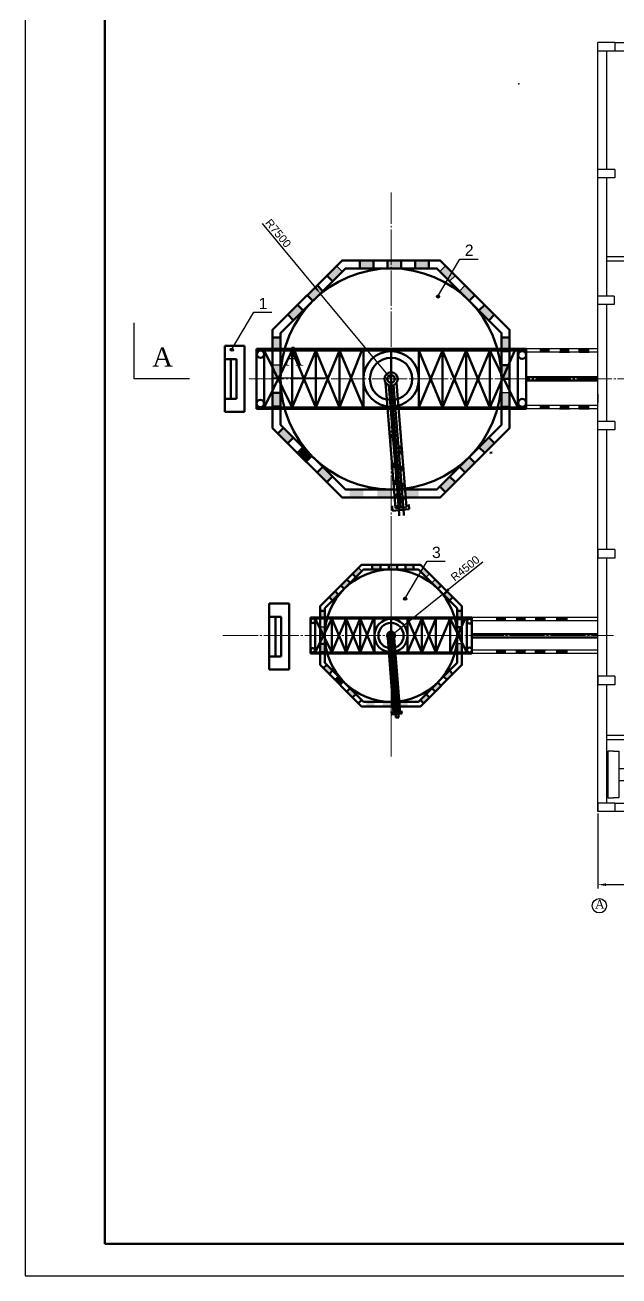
# Model space of a CAD drawing. Header units: millimetres. Extents: x 2316 to 2736, y 1512 to 2106.
# Drawn here: x 2315.5 to 2501.2, y 1512.1 to 1903 of the extents above; entities that cross this region are included whole.
import ezdxf

# ---------------------------------------------------------------- set-up
doc = ezdxf.new("R2010")
doc.units = ezdxf.units.MM
doc.linetypes.add('JIS_08_11', pattern=[12.8, 11, -0.6, 0.6, -0.6])
doc.layers.add('中心线', color=7, linetype='JIS_08_11', lineweight=9)
doc.layers.add('主要设备', color=7, linetype='Continuous', lineweight=50)
doc.layers.add('厂房', color=7, linetype='Continuous')
doc.layers.add('标注', color=7, linetype='Continuous')
doc.styles.get("Standard").update_dxf_attribs({"font": 'arial.ttf'})
doc.dimstyles.new('ISO-25', dxfattribs={"dimtxt": 2.5, "dimasz": 2.5, "dimexe": 1.25, "dimexo": 0.625, "dimtad": 1, "dimtxsty": 'Standard', "dimcen": 2.5, "dimadec": 0, "dimazin": 0, "dimtfac": 1, "dimtmove": 0, "dimatfit": 3, "dimfxl": 1, "dimarcsym": 0})

# ---------------------------------------------------------------- blocks, each defined once
blk = doc.blocks.new('*D14')
at = {"layer": 'Defpoints', "color": 0, "transparency": 16777216}
for p in [(2494.64, 1657.21), (2560.64, 1634.34), (2560.64, 1634.34)]:
    blk.add_point(p, dxfattribs=at)
at = {"layer": '标注', "color": 0, "lineweight": -2, "transparency": 16777216}
for p, q in [((2494.64, 1656.59), (2494.64, 1633.09)), ((2497.14, 1634.34), (2558.14, 1634.34)), ((2560.64, 1634.96), (2560.64, 1635.59))]:
    blk.add_line(p, q, dxfattribs=at)
at = {"layer": '标注', "color": 0, "transparency": 16777216}
for points in [[(2497.14, 1634.75), (2497.14, 1633.92), (2494.64, 1634.34)], [(2558.14, 1634.75), (2558.14, 1633.92), (2560.64, 1634.34)]]:
    blk.add_solid(points, dxfattribs=at)
at = {"layer": '标注', "color": 0, "transparency": 16777216, "insert": (2527.64, 1636.24), "char_height": 2.5, "attachment_point": 5}
blk.add_mtext('13200', dxfattribs=at)
blk = doc.blocks.new('*D18')
at = {"layer": 'Defpoints', "color": 0, "transparency": 16777216}
for p in [(2407.94, 1818.96), (2429.98, 1792.37)]:
    blk.add_point(p, dxfattribs=at)
at = {"layer": '标注', "color": 0, "lineweight": -2, "transparency": 16777216}
for p, q in [((2389.7, 1840.96), (2406.34, 1820.88)), ((2429.98, 1792.37), (2407.94, 1818.96))]:
    blk.add_line(p, q, dxfattribs=at)
at = {"layer": '标注', "color": 0, "transparency": 16777216}
blk.add_solid([(2406.66, 1821.15), (2406.02, 1820.61), (2407.94, 1818.96)], dxfattribs=at)
at = {"layer": '标注', "color": 0, "transparency": 16777216, "insert": (2394.7, 1837.9), "char_height": 2.5, "attachment_point": 5, "rotation": 309.6592}
blk.add_mtext('R7500', dxfattribs=at)
blk = doc.blocks.new('*D19')
at = {"layer": 'Defpoints', "color": 0, "transparency": 16777216}
for p in [(2446.07, 1725.09), (2429.95, 1712.17)]:
    blk.add_point(p, dxfattribs=at)
at = {"layer": '标注', "color": 0, "lineweight": -2, "transparency": 16777216}
for p, q in [((2458.64, 1735.15), (2448.02, 1726.65)), ((2429.95, 1712.17), (2446.07, 1725.09))]:
    blk.add_line(p, q, dxfattribs=at)
at = {"layer": '标注', "color": 0, "transparency": 16777216}
blk.add_solid([(2447.76, 1726.97), (2448.28, 1726.32), (2446.07, 1725.09)], dxfattribs=at)
at = {"layer": '标注', "color": 0, "transparency": 16777216, "insert": (2453.12, 1733.17), "char_height": 2.5, "attachment_point": 5, "rotation": 38.7072}
blk.add_mtext('R4500', dxfattribs=at)

msp = doc.modelspace()

# ---------------------------------------------------------------- hatches: boundary and pattern name
at = {"layer": '主要设备', "lineweight": 50, "true_color": 0x000000}
h = msp.add_hatch(color=18, dxfattribs=at)
h.paths.add_polyline_path([(2414.728, 1825.958), (2412.95, 1827.736), (2409.894, 1824.68), (2411.672, 1822.902)])
h.paths.add_polyline_path([(2408.616, 1819.846), (2406.837, 1821.624), (2403.781, 1818.568), (2405.56, 1816.79)])
h.paths.add_polyline_path([(2402.504, 1813.734), (2400.725, 1815.512), (2397.669, 1812.456), (2399.448, 1810.677)])
h.paths.add_polyline_path([(2395.446, 1805.339), (2392.931, 1805.339), (2392.931, 1801.758), (2395.446, 1801.758)])
h.paths.add_polyline_path([(2395.446, 1796.695), (2392.931, 1796.695), (2392.931, 1795.951), (2394.694, 1792.373), (2395.446, 1793.9)])
h.paths.add_polyline_path([(2392.931, 1795.951), (2392.931, 1792.373), (2394.694, 1792.373)])
h.paths.add_polyline_path([(2395.446, 1788.051), (2392.931, 1788.051), (2392.931, 1783.729), (2395.446, 1783.729)])
h.paths.add_polyline_path([(2396.391, 1777.125), (2394.613, 1775.346), (2397.669, 1772.29), (2399.448, 1774.069)])
h.paths.add_polyline_path([(2408.616, 1764.9), (2406.837, 1763.122), (2409.894, 1760.066), (2411.672, 1761.844)])
h.paths.add_polyline_path([(2450.059, 1760.066), (2448.281, 1761.844), (2445.225, 1758.788), (2447.003, 1757.01)])
h.paths.add_polyline_path([(2456.171, 1766.178), (2454.393, 1767.956), (2451.337, 1764.9), (2453.115, 1763.122)])
h.paths.add_polyline_path([(2462.283, 1772.29), (2460.505, 1774.069), (2457.449, 1771.012), (2459.227, 1769.234)])
h.paths.add_polyline_path([(2447.497, 1827.242), (2446.168, 1825.014), (2448.281, 1822.902), (2450.059, 1824.68)])
h.paths.add_polyline_path([(2447.497, 1827.242), (2447.003, 1827.736), (2445.225, 1825.958), (2446.168, 1825.014)])
h.paths.add_polyline_path([(2453.115, 1821.624), (2451.337, 1819.846), (2454.393, 1816.79), (2456.171, 1818.568)])
h.paths.add_polyline_path([(2459.227, 1815.512), (2457.449, 1813.734), (2460.505, 1810.677), (2462.283, 1812.456)])
h = msp.add_hatch(color=18, dxfattribs=at)
h.paths.add_polyline_path([(2441.791, 1829.418), (2437.469, 1829.418), (2437.469, 1826.903), (2441.791, 1826.903)])
h.paths.add_polyline_path([(2433.147, 1829.418), (2429.976, 1829.418), (2429.976, 1826.903), (2433.147, 1826.903)])
h.paths.add_polyline_path([(2429.976, 1829.418), (2428.825, 1829.418), (2428.825, 1826.903), (2429.976, 1826.903)])
h.paths.add_polyline_path([(2424.503, 1829.418), (2420.181, 1829.418), (2420.181, 1826.903), (2424.503, 1826.903)])
h = msp.add_hatch(color=18, dxfattribs=at)
h.paths.add_polyline_path([(2467.021, 1805.339), (2464.507, 1805.339), (2464.507, 1801.758), (2467.021, 1801.758)])
h.paths.add_polyline_path([(2467.021, 1801.758), (2464.507, 1801.758), (2464.507, 1801.264), (2467.021, 1801.264)])
h.paths.add_polyline_path([(2467.021, 1801.264), (2464.507, 1801.264), (2464.507, 1801.017), (2467.021, 1801.017)])
h.paths.add_polyline_path([(2466.638, 1796.695), (2464.507, 1796.695), (2464.507, 1793.9), (2464.991, 1792.917)])
h.paths.add_polyline_path([(2467.021, 1796.695), (2466.638, 1796.695), (2464.991, 1792.917), (2465.259, 1792.373), (2467.021, 1792.373)])
h.paths.add_polyline_path([(2467.021, 1788.051), (2464.507, 1788.051), (2464.507, 1783.729), (2467.021, 1783.729)])
for points in [[(2402.504, 1771.012), (2400.725, 1769.234), (2403.647, 1766.312), (2405.422, 1768.094)], [(2413.511, 1699.384), (2412.447, 1698.32), (2414.196, 1696.572), (2415.257, 1697.638)]]:
    msp.add_hatch(color=18, dxfattribs=at).paths.add_polyline_path(points)
h = msp.add_hatch(color=18, dxfattribs=at)
h.paths.add_polyline_path([(2438.626, 1757.842), (2434.305, 1757.842), (2434.305, 1755.327), (2438.626, 1755.327)])
h.paths.add_polyline_path([(2429.983, 1757.842), (2426.812, 1757.842), (2426.812, 1755.327), (2429.983, 1755.327)])
h.paths.add_polyline_path([(2426.812, 1757.842), (2425.661, 1757.842), (2425.661, 1755.327), (2426.812, 1755.327)])
h.paths.add_polyline_path([(2421.339, 1757.842), (2417.017, 1757.842), (2417.017, 1755.327), (2421.339, 1755.327)])
h = msp.add_hatch(color=18, dxfattribs=at)
h.paths.add_polyline_path([(2420.826, 1732.261), (2419.762, 1733.325), (2417.933, 1731.496), (2418.997, 1730.432)])
h.paths.add_polyline_path([(2417.169, 1728.604), (2416.104, 1729.668), (2414.276, 1727.839), (2415.34, 1726.775)])
h.paths.add_polyline_path([(2413.511, 1724.946), (2412.447, 1726.01), (2410.619, 1724.182), (2411.683, 1723.118)])
h.paths.add_polyline_path([(2409.288, 1719.923), (2407.784, 1719.923), (2407.784, 1717.781), (2409.288, 1717.781)])
h.paths.add_polyline_path([(2409.288, 1714.751), (2407.784, 1714.751), (2407.784, 1714.306), (2408.838, 1712.165), (2409.288, 1713.079)])
h.paths.add_polyline_path([(2407.784, 1714.306), (2407.784, 1712.165), (2408.838, 1712.165)])
h.paths.add_polyline_path([(2409.288, 1709.579), (2407.784, 1709.579), (2407.784, 1706.993), (2409.288, 1706.993)])
h.paths.add_polyline_path([(2409.854, 1703.042), (2408.79, 1701.977), (2410.619, 1700.149), (2411.683, 1701.213)])
h.paths.add_polyline_path([(2417.169, 1695.727), (2416.104, 1694.663), (2417.933, 1692.834), (2418.997, 1693.899)])
h.paths.add_polyline_path([(2441.966, 1692.834), (2440.902, 1693.899), (2439.073, 1692.07), (2440.137, 1691.006)])
h.paths.add_polyline_path([(2445.623, 1696.492), (2444.559, 1697.556), (2442.731, 1695.727), (2443.795, 1694.663)])
h.paths.add_polyline_path([(2449.28, 1700.149), (2448.216, 1701.213), (2446.388, 1699.384), (2447.452, 1698.32)])
h.paths.add_polyline_path([(2440.433, 1733.029), (2439.638, 1731.696), (2440.902, 1730.432), (2441.966, 1731.496)])
h.paths.add_polyline_path([(2440.433, 1733.029), (2440.137, 1733.325), (2439.073, 1732.261), (2439.638, 1731.696)])
h.paths.add_polyline_path([(2443.795, 1729.668), (2442.731, 1728.604), (2444.559, 1726.775), (2445.623, 1727.839)])
h.paths.add_polyline_path([(2447.452, 1726.01), (2446.388, 1724.946), (2448.216, 1723.118), (2449.28, 1724.182)])
h = msp.add_hatch(color=18, dxfattribs=at)
h.paths.add_polyline_path([(2437.019, 1734.331), (2434.433, 1734.331), (2434.433, 1732.826), (2437.019, 1732.826)])
h.paths.add_polyline_path([(2431.847, 1734.331), (2429.95, 1734.331), (2429.95, 1732.826), (2431.847, 1732.826)])
h.paths.add_polyline_path([(2429.95, 1734.331), (2429.261, 1734.331), (2429.261, 1732.826), (2429.95, 1732.826)])
h.paths.add_polyline_path([(2426.675, 1734.331), (2424.089, 1734.331), (2424.089, 1732.826), (2426.675, 1732.826)])
h = msp.add_hatch(color=18, dxfattribs=at)
h.paths.add_polyline_path([(2452.116, 1719.923), (2450.611, 1719.923), (2450.611, 1717.781), (2452.116, 1717.781)])
h.paths.add_polyline_path([(2452.116, 1717.781), (2450.611, 1717.781), (2450.611, 1717.485), (2452.116, 1717.485)])
h.paths.add_polyline_path([(2452.116, 1717.485), (2450.611, 1717.485), (2450.611, 1717.337), (2452.116, 1717.337)])
h.paths.add_polyline_path([(2451.886, 1714.751), (2450.611, 1714.751), (2450.611, 1713.079), (2450.901, 1712.491)])
h.paths.add_polyline_path([(2452.116, 1714.751), (2451.886, 1714.751), (2450.901, 1712.491), (2451.061, 1712.165), (2452.116, 1712.165)])
h.paths.add_polyline_path([(2452.116, 1709.579), (2450.611, 1709.579), (2450.611, 1706.993), (2452.116, 1706.993)])
h = msp.add_hatch(color=18, dxfattribs=at)
h.paths.add_polyline_path([(2435.125, 1691.504), (2432.539, 1691.504), (2432.539, 1689.999), (2435.125, 1689.999)])
h.paths.add_polyline_path([(2429.953, 1691.504), (2428.056, 1691.504), (2428.056, 1689.999), (2429.953, 1689.999)])
h.paths.add_polyline_path([(2428.056, 1691.504), (2427.367, 1691.504), (2427.367, 1689.999), (2428.056, 1689.999)])
h.paths.add_polyline_path([(2424.781, 1691.504), (2422.195, 1691.504), (2422.195, 1689.999), (2424.781, 1689.999)])
at = {"layer": '厂房', "lineweight": -3, "true_color": 0x000000}
for points in [[(2479.528, 1801.758), (2476.438, 1801.758), (2476.438, 1800.728), (2479.528, 1800.728)], [(2485.71, 1801.758), (2482.619, 1801.758), (2482.619, 1800.728), (2485.71, 1800.728)], [(2491.892, 1801.758), (2488.801, 1801.758), (2488.801, 1800.728), (2491.892, 1800.728)], [(2479.528, 1784.019), (2476.438, 1784.019), (2476.438, 1782.988), (2479.528, 1782.988)], [(2485.71, 1784.019), (2482.619, 1784.019), (2482.619, 1782.988), (2485.71, 1782.988)], [(2491.892, 1784.019), (2488.801, 1784.019), (2488.801, 1782.988), (2491.892, 1782.988)], [(2465.869, 1717.781), (2462.778, 1717.781), (2462.778, 1716.75), (2465.869, 1716.75)], [(2472.077, 1716.75), (2468.986, 1716.75), (2468.986, 1717.781), (2472.077, 1717.781)], [(2478.259, 1716.75), (2475.168, 1716.75), (2475.168, 1717.781), (2478.259, 1717.781)], [(2485.21, 1716.746), (2481.574, 1716.746), (2481.574, 1717.744), (2485.21, 1717.744)], [(2465.869, 1707.592), (2462.778, 1707.592), (2462.778, 1706.562), (2465.869, 1706.562)], [(2472.05, 1706.562), (2468.96, 1706.562), (2468.96, 1707.592), (2472.05, 1707.592)], [(2478.232, 1706.562), (2475.141, 1706.562), (2475.141, 1707.592), (2478.232, 1707.592)], [(2485.184, 1706.557), (2481.547, 1706.557), (2481.547, 1707.556), (2485.184, 1707.556)]]:
    msp.add_hatch(color=18, dxfattribs=at).paths.add_polyline_path(points)
at = {"layer": '标注', "lineweight": -3, "true_color": 0x000000}
for points in [[(2445.104, 1818.129, 1), (2444.122, 1818.129, 1)], [(2380.664, 1801.495, 1), (2379.681, 1801.495, 1)], [(2434.856, 1723.707, 1), (2433.874, 1723.707, 1)]]:
    msp.add_hatch(color=18, dxfattribs=at).paths.add_polyline_path(points)

# ---------------------------------------------------------------- linework, layer by layer
for p, q in [((2315.542, 2106.058), (2315.542, 1512.058)), ((2315.542, 1512.058), (2735.542, 1512.058))]:
    msp.add_line(p, q)
at = {"lineweight": 50}
for p, q in [((2340.542, 2096.058), (2340.542, 1522.058)), ((2340.542, 1522.058), (2725.542, 1522.058))]:
    msp.add_line(p, q, dxfattribs=at)
at = {"layer": '中心线'}
for p, q in [((2429.976, 1674.439), (2429.976, 1850.671)), ((2385.595, 1792.373), (2508.332, 1792.373)), ((2429.95, 1678.335), (2429.95, 1740.713)), ((2377.375, 1712.165), (2499.488, 1712.165))]:
    msp.add_line(p, q, dxfattribs=at)
at = {"layer": '主要设备', "color": 18, "lineweight": 50, "true_color": 0x000000}
for p, q in [((2377.966, 1802.676), (2382.087, 1802.676)), ((2377.966, 1792.373), (2377.966, 1802.676)), ((2382.087, 1802.676), (2384.148, 1802.676)), ((2384.148, 1802.676), (2384.148, 1782.07)), ((2377.966, 1798.555), (2381.64, 1798.555)), ((2379.923, 1798.555), (2379.923, 1786.191)), ((2381.64, 1798.555), (2381.64, 1786.191)), ((2429.976, 1801.758), (2387.901, 1801.758)), ((2387.901, 1801.758), (2429.976, 1801.758)), ((2387.901, 1801.758), (2387.901, 1782.988)), ((2387.901, 1801.264), (2472.257, 1801.264)), ((2390.314, 1801.264), (2390.314, 1783.482)), ((2399.074, 1783.482), (2390.314, 1801.264)), ((2390.314, 1801.264), (2390.314, 1783.482)), ((2390.314, 1783.482), (2399.074, 1801.264)), ((2406.483, 1801.264), (2399.074, 1801.264)), ((2399.074, 1801.264), (2399.074, 1783.482)), ((2406.483, 1801.264), (2399.074, 1801.264)), ((2399.074, 1801.264), (2406.483, 1783.482)), ((2406.483, 1801.264), (2399.074, 1783.482)), ((2413.892, 1801.264), (2406.483, 1801.264)), ((2406.483, 1801.264), (2406.483, 1783.482)), ((2406.483, 1783.482), (2413.892, 1801.264)), ((2413.892, 1783.482), (2406.483, 1801.264)), ((2406.483, 1783.482), (2406.483, 1801.264)), ((2416.362, 1801.264), (2413.892, 1801.264)), ((2413.892, 1801.264), (2413.892, 1783.482)), ((2420.807, 1801.264), (2413.892, 1783.482)), ((2413.892, 1783.482), (2413.892, 1801.264)), ((2413.892, 1801.264), (2421.301, 1783.482)), ((2413.892, 1801.264), (2413.892, 1783.482)), ((2420.807, 1801.264), (2416.362, 1801.264)), ((2421.301, 1801.264), (2420.807, 1801.264)), ((2421.301, 1801.264), (2421.301, 1783.482)), ((2429.976, 1792.373), (2429.976, 1801.758)), ((2429.976, 1801.758), (2429.976, 1792.373)), ((2429.976, 1782.988), (2429.976, 1801.758)), ((2429.976, 1801.758), (2472.241, 1801.758)), ((2438.651, 1801.264), (2438.651, 1783.482)), ((2438.651, 1801.264), (2446.06, 1801.264)), ((2438.651, 1801.264), (2446.06, 1783.482)), ((2438.651, 1783.482), (2446.06, 1801.264)), ((2446.06, 1801.264), (2446.06, 1783.482)), ((2446.06, 1801.264), (2453.469, 1783.482)), ((2453.469, 1801.264), (2446.06, 1783.482)), ((2453.469, 1783.482), (2453.469, 1801.264)), ((2453.469, 1801.264), (2460.878, 1801.264)), ((2453.469, 1783.482), (2453.469, 1801.264)), ((2460.878, 1783.482), (2453.469, 1801.264)), ((2453.469, 1801.264), (2460.878, 1801.264)), ((2460.878, 1801.264), (2453.469, 1783.482)), ((2460.878, 1801.264), (2460.878, 1783.482)), ((2469.639, 1783.482), (2460.878, 1801.264)), ((2460.878, 1801.264), (2468.629, 1801.264)), ((2468.629, 1801.264), (2460.878, 1783.482)), ((2472.241, 1801.264), (2468.629, 1801.264)), ((2469.639, 1792.373), (2469.639, 1801.264)), ((2469.639, 1801.264), (2469.639, 1783.482)), ((2469.639, 1801.264), (2472.241, 1801.264)), ((2472.241, 1801.758), (2472.241, 1782.988)), ((2377.966, 1782.07), (2377.966, 1792.373)), ((2428.234, 1791.248), (2431.328, 1751.986)), ((2429.29, 1790.416), (2432.46, 1750.194)), ((2429.976, 1792.373), (2429.976, 1782.988)), ((2430.773, 1790.458), (2433.946, 1750.194)), ((2431.704, 1791.225), (2434.775, 1752.257)), ((2494.608, 1792.901), (2472.241, 1792.901)), ((2494.608, 1791.871), (2472.241, 1791.871)), ((2430.042, 1790.3), (2433.051, 1752.121)), ((2381.64, 1786.191), (2377.966, 1786.191)), ((2472.241, 1783.482), (2387.901, 1783.482)), ((2387.901, 1782.988), (2471.023, 1782.988)), ((2429.976, 1782.988), (2388.07, 1782.988)), ((2421.301, 1783.482), (2406.483, 1783.482)), ((2472.241, 1782.988), (2429.976, 1782.988)), ((2446.06, 1783.482), (2438.651, 1783.482)), ((2446.06, 1783.482), (2453.469, 1783.482)), ((2446.06, 1783.482), (2460.878, 1783.482)), ((2453.469, 1783.482), (2465.939, 1783.482)), ((2465.939, 1783.482), (2469.639, 1783.482)), ((2384.148, 1782.07), (2377.966, 1782.07)), ((2429.484, 1775.375), (2433.362, 1770.184)), ((2433.362, 1770.184), (2430.319, 1764.786)), ((2460.795, 1769.301), (2461.599, 1769.367)), ((2430.319, 1764.786), (2433.772, 1764.981)), ((2433.772, 1764.981), (2430.734, 1759.517)), ((2430.734, 1759.517), (2434.185, 1759.742)), ((2434.185, 1759.742), (2431.063, 1755.344)), ((2434.511, 1755.606), (2431.328, 1751.986)), ((2430.291, 1752.712), (2430.443, 1751.191)), ((2430.442, 1751.2), (2435.668, 1751.701)), ((2435.667, 1751.71), (2430.443, 1751.191)), ((2431.328, 1751.986), (2434.775, 1752.257)), ((2435.533, 1753.102), (2435.668, 1751.701)), ((2432.46, 1750.194), (2432.51, 1749.559)), ((2433.946, 1750.194), (2433.987, 1749.68)), ((2391.895, 1715.976), (2391.895, 1722.158)), ((2391.895, 1722.158), (2396.017, 1722.158)), ((2396.017, 1722.158), (2398.077, 1722.158)), ((2398.077, 1722.158), (2398.077, 1701.552)), ((2391.895, 1711.855), (2391.895, 1718.037)), ((2391.895, 1718.037), (2395.57, 1718.037)), ((2393.852, 1718.037), (2393.852, 1705.673)), ((2395.57, 1718.037), (2395.57, 1705.673)), ((2429.95, 1717.781), (2404.774, 1717.781)), ((2404.774, 1717.781), (2429.95, 1717.781)), ((2404.774, 1717.781), (2404.774, 1706.55)), ((2404.774, 1717.485), (2455.248, 1717.485)), ((2406.218, 1717.485), (2406.218, 1706.846)), ((2411.459, 1706.846), (2406.218, 1717.485)), ((2406.218, 1717.485), (2406.218, 1706.846)), ((2406.218, 1706.846), (2411.459, 1717.485)), ((2415.892, 1717.485), (2411.459, 1717.485)), ((2411.459, 1717.485), (2411.459, 1706.846)), ((2415.892, 1717.485), (2411.459, 1717.485)), ((2411.459, 1717.485), (2415.892, 1706.846)), ((2415.892, 1717.485), (2411.459, 1706.846)), ((2420.326, 1717.485), (2415.892, 1717.485)), ((2415.892, 1717.485), (2415.892, 1706.846)), ((2415.892, 1706.846), (2420.326, 1717.485)), ((2420.326, 1706.846), (2415.892, 1717.485)), ((2415.892, 1706.846), (2415.892, 1717.485)), ((2421.803, 1717.485), (2420.326, 1717.485)), ((2420.326, 1717.485), (2420.326, 1706.846)), ((2424.463, 1717.485), (2420.326, 1706.846)), ((2420.326, 1706.846), (2420.326, 1717.485)), ((2420.326, 1717.485), (2424.759, 1706.846)), ((2420.326, 1717.485), (2420.326, 1706.846)), ((2424.463, 1717.485), (2421.803, 1717.485)), ((2424.759, 1717.485), (2424.463, 1717.485)), ((2424.759, 1717.485), (2424.759, 1706.846)), ((2429.95, 1712.165), (2429.95, 1717.781)), ((2429.95, 1717.781), (2429.95, 1712.165)), ((2429.95, 1706.55), (2429.95, 1717.781)), ((2429.95, 1717.781), (2455.239, 1717.781)), ((2435.14, 1717.485), (2435.14, 1706.846)), ((2435.14, 1717.485), (2439.574, 1717.485)), ((2435.14, 1717.485), (2439.574, 1706.846)), ((2435.14, 1706.846), (2439.574, 1717.485)), ((2439.574, 1717.485), (2439.574, 1706.846)), ((2439.574, 1717.485), (2444.007, 1706.846)), ((2444.007, 1717.485), (2439.574, 1706.846)), ((2444.007, 1706.846), (2444.007, 1717.485)), ((2444.007, 1717.485), (2448.44, 1717.485)), ((2444.007, 1706.846), (2444.007, 1717.485)), ((2444.007, 1717.485), (2448.44, 1717.485)), ((2448.44, 1717.485), (2444.007, 1706.846)), ((2448.44, 1717.485), (2448.44, 1706.846)), ((2453.682, 1706.846), (2448.44, 1717.485)), ((2448.44, 1717.485), (2453.078, 1717.485)), ((2453.078, 1717.485), (2448.44, 1706.846)), ((2455.239, 1717.485), (2453.078, 1717.485)), ((2453.682, 1712.165), (2453.682, 1717.485)), ((2453.682, 1717.485), (2453.682, 1706.846)), ((2453.682, 1717.485), (2455.239, 1717.485)), ((2455.239, 1717.781), (2455.239, 1706.55)), ((2391.895, 1712.473), (2391.895, 1715.976)), ((2391.895, 1711.855), (2391.895, 1712.473)), ((2391.895, 1701.552), (2391.895, 1711.855)), ((2428.907, 1711.492), (2430.758, 1688)), ((2429.539, 1710.994), (2431.436, 1686.928)), ((2429.95, 1712.165), (2429.95, 1706.55)), ((2429.989, 1710.925), (2431.789, 1688.081)), ((2430.426, 1711.02), (2432.325, 1686.928)), ((2430.983, 1711.478), (2432.821, 1688.162)), ((2395.57, 1705.673), (2391.895, 1705.673)), ((2455.239, 1706.846), (2404.774, 1706.846)), ((2404.774, 1706.55), (2454.51, 1706.55)), ((2429.95, 1706.55), (2404.875, 1706.55)), ((2424.759, 1706.846), (2415.892, 1706.846)), ((2455.239, 1706.55), (2429.95, 1706.55)), ((2439.574, 1706.846), (2435.14, 1706.846)), ((2439.574, 1706.846), (2444.007, 1706.846)), ((2439.574, 1706.846), (2448.44, 1706.846)), ((2444.007, 1706.846), (2451.468, 1706.846)), ((2451.468, 1706.846), (2453.682, 1706.846)), ((2398.077, 1701.552), (2391.895, 1701.552)), ((2429.655, 1701.995), (2431.975, 1698.889)), ((2431.975, 1698.889), (2430.155, 1695.659)), ((2430.155, 1695.659), (2432.221, 1695.775)), ((2432.221, 1695.775), (2430.403, 1692.506)), ((2430.403, 1692.506), (2432.468, 1692.641)), ((2432.468, 1692.641), (2430.6, 1690.009)), ((2432.663, 1690.166), (2430.758, 1688)), ((2430.138, 1688.434), (2430.229, 1687.524)), ((2430.228, 1687.529), (2433.355, 1687.829)), ((2433.354, 1687.835), (2430.229, 1687.524)), ((2430.758, 1688), (2432.821, 1688.162)), ((2431.436, 1686.928), (2431.466, 1686.548)), ((2431.466, 1686.548), (2432.349, 1686.62)), ((2432.325, 1686.928), (2432.349, 1686.62)), ((2433.275, 1688.667), (2433.355, 1687.829))]:
    msp.add_line(p, q, dxfattribs=at)
for points in [[(2392.931, 1777.028), (2414.632, 1755.328), (2445.321, 1755.328), (2467.021, 1777.028), (2467.021, 1807.718), (2445.321, 1829.418), (2414.632, 1829.418), (2392.931, 1807.718)], [(2395.446, 1778.07), (2415.673, 1757.843), (2444.279, 1757.843), (2464.507, 1778.07), (2464.507, 1806.676), (2444.279, 1826.903), (2415.673, 1826.903), (2395.446, 1806.676)], [(2407.784, 1702.984), (2420.768, 1689.999), (2439.131, 1689.999), (2452.116, 1702.984), (2452.116, 1721.347), (2439.131, 1734.331), (2420.768, 1734.331), (2407.784, 1721.347)], [(2409.288, 1703.607), (2421.391, 1691.504), (2438.508, 1691.504), (2450.611, 1703.607), (2450.611, 1720.723), (2438.508, 1732.826), (2421.391, 1732.826), (2409.288, 1720.723)]]:
    msp.add_lwpolyline(points, close=True, dxfattribs=at)
at = {"layer": '主要设备', "color": 18, "lineweight": -3, "true_color": 0x000000}
for points in [[(2414.728, 1825.958), (2412.95, 1827.736)], [(2445.225, 1825.958), (2447.003, 1827.736)], [(2448.281, 1822.902), (2450.059, 1824.68)], [(2451.337, 1819.846), (2453.115, 1821.624)], [(2395.446, 1801.017), (2392.931, 1801.017)], [(2395.446, 1796.695), (2392.931, 1796.695)], [(2395.446, 1792.373), (2392.931, 1792.373)], [(2467.021, 1792.373), (2464.507, 1792.373)], [(2467.021, 1792.373), (2464.507, 1792.373)], [(2467.022, 1788.051), (2464.507, 1788.051)], [(2467.022, 1783.729), (2464.507, 1783.729)], [(2420.826, 1732.261), (2419.762, 1733.325)], [(2439.073, 1732.261), (2440.137, 1733.325)], [(2440.902, 1730.432), (2441.966, 1731.496)], [(2442.731, 1728.604), (2443.795, 1729.668)], [(2409.288, 1717.337), (2407.784, 1717.337)], [(2409.288, 1714.751), (2407.784, 1714.751)], [(2409.288, 1712.165), (2407.784, 1712.165)], [(2452.116, 1712.165), (2450.611, 1712.165)], [(2452.116, 1712.165), (2450.611, 1712.165)], [(2452.116, 1709.579), (2450.611, 1709.579)], [(2452.116, 1706.993), (2450.611, 1706.993)]]:
    msp.add_lwpolyline(points, dxfattribs=at)
at = {"layer": '主要设备', "color": 18, "lineweight": 50, "true_color": 0x000000}
for points in [[(2420.181, 1829.418), (2420.181, 1826.903)], [(2424.503, 1829.418), (2424.503, 1826.903)], [(2428.825, 1829.418), (2428.825, 1826.903)], [(2433.147, 1829.418), (2433.147, 1826.903)], [(2437.469, 1829.418), (2437.469, 1826.903)], [(2441.791, 1829.418), (2441.791, 1826.903)], [(2408.616, 1819.846), (2406.837, 1821.624)], [(2411.672, 1822.902), (2409.894, 1824.68)], [(2405.56, 1816.79), (2403.781, 1818.568)], [(2405.56, 1816.79), (2403.781, 1818.568)], [(2454.393, 1816.79), (2456.171, 1818.568)], [(2402.504, 1813.734), (2400.725, 1815.512)], [(2457.449, 1813.734), (2459.227, 1815.512)], [(2399.448, 1810.677), (2397.669, 1812.456)], [(2460.505, 1810.677), (2462.283, 1812.456)], [(2395.446, 1805.339), (2392.931, 1805.339)], [(2467.021, 1805.339), (2464.506, 1805.339)], [(2467.021, 1801.017), (2464.506, 1801.017)], [(2467.021, 1796.695), (2464.507, 1796.695)], [(2467.021, 1796.695), (2464.507, 1796.695)], [(2467.021, 1796.695), (2464.507, 1796.695)], [(2467.021, 1796.695), (2464.507, 1796.695)], [(2467.021, 1796.695), (2464.507, 1796.695)], [(2467.021, 1792.373), (2464.507, 1792.373)], [(2395.446, 1788.051), (2392.931, 1788.051)], [(2395.446, 1783.729), (2392.931, 1783.729)], [(2396.391, 1777.125), (2394.613, 1775.346)], [(2399.448, 1774.069), (2397.669, 1772.29)], [(2402.504, 1771.012), (2400.725, 1769.234)], [(2457.449, 1771.012), (2459.227, 1769.234)], [(2460.505, 1774.069), (2462.283, 1772.29)], [(2454.393, 1767.956), (2456.171, 1766.178)], [(2408.616, 1764.9), (2406.837, 1763.122)], [(2451.337, 1764.9), (2453.115, 1763.122)], [(2411.672, 1761.844), (2409.894, 1760.066)], [(2448.281, 1761.844), (2450.059, 1760.066)], [(2445.225, 1758.788), (2447.003, 1757.01)], [(2424.089, 1734.331), (2424.089, 1732.826)], [(2426.675, 1734.331), (2426.675, 1732.826)], [(2429.261, 1734.331), (2429.261, 1732.826)], [(2431.847, 1734.331), (2431.847, 1732.826)], [(2434.433, 1734.331), (2434.433, 1732.826)], [(2437.019, 1734.331), (2437.019, 1732.826)], [(2415.34, 1726.775), (2414.276, 1727.839)], [(2415.34, 1726.775), (2414.276, 1727.839)], [(2417.169, 1728.604), (2416.104, 1729.668)], [(2418.997, 1730.432), (2417.933, 1731.496)], [(2444.559, 1726.775), (2445.623, 1727.839)], [(2411.683, 1723.118), (2410.619, 1724.182)], [(2413.511, 1724.946), (2412.447, 1726.01)], [(2446.388, 1724.946), (2447.452, 1726.01)], [(2448.216, 1723.118), (2449.28, 1724.182)], [(2409.288, 1719.923), (2407.784, 1719.923)], [(2452.116, 1719.923), (2450.611, 1719.923)], [(2452.116, 1717.337), (2450.611, 1717.337)], [(2452.116, 1714.751), (2450.611, 1714.751)], [(2452.116, 1714.751), (2450.611, 1714.751)], [(2452.116, 1714.751), (2450.611, 1714.751)], [(2452.116, 1714.751), (2450.611, 1714.751)], [(2452.116, 1714.751), (2450.611, 1714.751)], [(2409.288, 1709.579), (2407.784, 1709.579)], [(2452.116, 1712.165), (2450.611, 1712.165)], [(2409.288, 1706.993), (2407.784, 1706.993)], [(2409.854, 1703.042), (2408.79, 1701.977)], [(2411.683, 1701.213), (2410.619, 1700.149)], [(2448.216, 1701.213), (2449.28, 1700.149)], [(2413.511, 1699.384), (2412.447, 1698.32)], [(2444.559, 1697.556), (2445.623, 1696.492)], [(2446.388, 1699.384), (2447.452, 1698.32)], [(2417.169, 1695.727), (2416.104, 1694.663)], [(2418.997, 1693.899), (2417.933, 1692.834)], [(2440.902, 1693.899), (2441.966, 1692.834)], [(2442.731, 1695.727), (2443.795, 1694.663)], [(2420.826, 1692.07), (2419.762, 1691.006)], [(2439.073, 1692.07), (2440.137, 1691.006)]]:
    msp.add_lwpolyline(points, dxfattribs=at)
for centre, radius in [((2429.976, 1792.373), 34.53), ((2389.176, 1800.088), 1.143), ((2429.976, 1792.373), 8.675), ((2429.976, 1792.373), 6.603), ((2470.945, 1799.845), 1.231), ((2429.976, 1792.373), 2.074), ((2429.976, 1792.373), 1.18), ((2389.098, 1784.7), 1.149), ((2470.98, 1784.861), 1.244), ((2429.95, 1712.165), 20.661), ((2405.537, 1716.782), 0.684), ((2429.95, 1712.165), 5.191), ((2429.95, 1712.165), 3.951), ((2454.463, 1716.636), 0.736), ((2429.95, 1712.165), 1.241), ((2429.95, 1712.165), 0.706), ((2405.49, 1707.574), 0.688), ((2454.484, 1707.671), 0.744)]:
    msp.add_circle(centre, radius, dxfattribs=at)
at = {"layer": '主要设备'}
msp.add_circle((2429.95, 1712.165), 20.661, dxfattribs=at)
at = {"layer": '主要设备', "color": 18, "lineweight": 25, "true_color": 0x000000}
for p in [(2469.86, 1884.584), (2469.86, 1884.584), (2388.457, 1800.614), (2388.457, 1800.614), (2388.457, 1800.614), (2388.457, 1800.614)]:
    msp.add_point(p, dxfattribs=at)
at = {"layer": '主要设备', "color": 18, "lineweight": -3, "true_color": 0x000000}
msp.add_point((2469.86, 1884.584), dxfattribs=at)
msp.add_point((2469.86, 1884.584), dxfattribs=at)
at = {"layer": '厂房', "color": 18, "lineweight": -3, "true_color": 0x000000}
for p, q in [((2499.919, 1897.453), (2494.639, 1897.453)), ((2494.639, 1657.213), (2494.639, 1897.453)), ((2499.919, 1897.453), (2622.679, 1897.453)), ((2499.919, 1897.453), (2499.919, 1894.813)), ((2499.919, 1894.813), (2494.639, 1894.813)), ((2497.279, 1894.813), (2497.279, 1857.853)), ((2537.495, 1894.813), (2499.919, 1894.813)), ((2499.919, 1857.853), (2494.639, 1857.853)), ((2499.919, 1857.853), (2499.919, 1855.213)), ((2499.919, 1855.213), (2494.639, 1855.213)), ((2497.279, 1855.213), (2497.279, 1818.253)), ((2497.279, 1830.619), (2511.561, 1830.619)), ((2497.264, 1829.299), (2511.561, 1829.299)), ((2499.677, 1818.253), (2494.627, 1818.253)), ((2499.677, 1818.253), (2499.677, 1815.613)), ((2499.677, 1815.613), (2494.642, 1815.613)), ((2497.279, 1815.613), (2497.279, 1779.102)), ((2494.666, 1801.758), (2472.241, 1801.758)), ((2494.666, 1800.728), (2472.241, 1800.728)), ((2482.619, 1800.728), (2485.71, 1800.728)), ((2488.801, 1800.728), (2488.801, 1801.758)), ((2488.801, 1801.758), (2488.801, 1800.728)), ((2488.801, 1800.728), (2491.892, 1800.728)), ((2494.639, 1787.645), (2494.639, 1785.005)), ((2494.666, 1784.019), (2472.241, 1784.019)), ((2494.666, 1782.988), (2472.241, 1782.988)), ((2482.619, 1782.988), (2485.71, 1782.988)), ((2488.801, 1782.988), (2488.801, 1784.019)), ((2488.801, 1784.019), (2488.801, 1782.988)), ((2488.801, 1782.988), (2491.892, 1782.988)), ((2499.896, 1779.102), (2494.608, 1779.102)), ((2499.896, 1779.102), (2499.885, 1776.47)), ((2499.885, 1776.47), (2494.605, 1776.47)), ((2497.279, 1776.47), (2497.279, 1739.053)), ((2494.639, 1739.053), (2494.639, 1740.373)), ((2499.919, 1739.053), (2494.639, 1739.053)), ((2494.639, 1739.053), (2494.639, 1736.413)), ((2499.919, 1736.413), (2494.639, 1736.413)), ((2497.279, 1736.413), (2497.279, 1699.453)), ((2499.919, 1739.053), (2499.919, 1736.413)), ((2494.639, 1717.781), (2455.239, 1717.781)), ((2494.639, 1716.75), (2455.239, 1716.75)), ((2468.986, 1717.781), (2472.077, 1717.781)), ((2475.168, 1717.781), (2475.168, 1716.75)), ((2475.168, 1717.781), (2478.259, 1717.781)), ((2475.168, 1716.75), (2475.168, 1717.781)), ((2494.639, 1707.592), (2455.239, 1707.592)), ((2494.639, 1706.562), (2455.239, 1706.562)), ((2468.96, 1707.592), (2472.05, 1707.592)), ((2475.141, 1707.592), (2475.141, 1706.562)), ((2475.141, 1707.592), (2478.232, 1707.592)), ((2475.141, 1706.562), (2475.141, 1707.592)), ((2499.919, 1699.453), (2494.639, 1699.453)), ((2494.639, 1699.453), (2494.639, 1696.813)), ((2499.919, 1696.813), (2494.639, 1696.813)), ((2497.279, 1696.813), (2497.279, 1659.853)), ((2499.919, 1699.453), (2499.919, 1696.813)), ((2529.05, 1680.906), (2497.279, 1680.906)), ((2501.239, 1680.906), (2497.279, 1680.906)), ((2533.01, 1679.586), (2497.279, 1679.586)), ((2499.919, 1659.853), (2494.639, 1659.853)), ((2494.639, 1659.853), (2494.639, 1657.213)), ((2499.919, 1659.853), (2499.919, 1657.213)), ((2499.919, 1659.853), (2514.197, 1659.853)), ((2622.679, 1657.213), (2494.639, 1657.213))]:
    msp.add_line(p, q, dxfattribs=at)
at = {"layer": '厂房', "color": 18, "lineweight": 50, "true_color": 0x000000}
for p, q in [((2494.639, 1712.642), (2455.239, 1712.642)), ((2494.639, 1711.612), (2455.239, 1711.612))]:
    msp.add_line(p, q, dxfattribs=at)
at = {"layer": '厂房', "color": 18, "lineweight": -3, "ltscale": 50, "true_color": 0x000000}
for p, q in [((2499.47, 1676.02), (2497.754, 1676.02)), ((2497.754, 1676.02), (2497.754, 1661.483)), ((2499.47, 1676.02), (2501.185, 1676.02)), ((2501.185, 1676.02), (2501.185, 1661.483)), ((2501.185, 1670.647), (2552.116, 1670.647)), ((2501.185, 1666.856), (2552.116, 1666.856)), ((2497.754, 1661.483), (2499.47, 1661.483)), ((2501.185, 1661.483), (2499.47, 1661.483))]:
    msp.add_line(p, q, dxfattribs=at)
at = {"layer": '标注', "color": 18, "true_color": 0x000000}
for p, q in [((2444.481, 1818.072), (2451.493, 1829.824)), ((2451.493, 1829.824), (2457.149, 1829.824)), ((2380.04, 1801.437), (2387.053, 1813.189)), ((2387.053, 1813.189), (2392.708, 1813.189)), ((2349.63, 1792.373), (2349.63, 1809.856)), ((2366.922, 1792.373), (2349.63, 1792.373)), ((2409.991, 1792.613), (2392.699, 1792.613)), ((2434.233, 1723.65), (2441.245, 1735.402)), ((2441.245, 1735.402), (2446.9, 1735.402))]:
    msp.add_line(p, q, dxfattribs=at)
at = {"layer": '标注', "color": 18, "lineweight": -3, "true_color": 0x000000}
for centre in [(2444.613, 1818.129), (2380.173, 1801.495), (2434.365, 1723.707)]:
    msp.add_circle(centre, 0.491, dxfattribs=at)
at = {"layer": '标注'}
msp.add_circle((2495.087, 1627.752), 2.24, dxfattribs=at)

# ---------------------------------------------------------------- texts
at = {"layer": '标注', "color": 18, "true_color": 0x000000, "attachment_point": 1}
for s, insert, char_height, width in [(' {\\H1.6x;2}', (2452.159, 1834.346), 2.2, 5.12017), (' {\\H1.6x;1}', (2387.718, 1817.711), 2.2, 5.12017), ('{\\fTimes New Roman|b0|i0|c238|p18;A}', (2355.311, 1802.191), 5.94, 13.73087), ('{\\fTimes New Roman|b0|i0|c238|p18;A}', (2396.17, 1802.414), 5.94, 13.73087), (' {\\H1.6x;3}', (2441.911, 1739.924), 2.2, 5.12017)]:
    msp.add_mtext(s, dxfattribs=dict(at, insert=insert, char_height=char_height, width=width))
at = {"layer": '标注', "color": 18, "lineweight": -3, "true_color": 0x000000, "insert": (2493.713, 1629.617), "char_height": 2.772, "width": 6.40774, "attachment_point": 1}
msp.add_mtext('{\\fTimes New Roman|b0|i0|c238|p18;A}', dxfattribs=at)

# ---------------------------------------------------------------- dimensions: what is measured, and where the dimension line sits
at = {"layer": '标注'}
dim = msp.add_radius_dim(center=(2429.976, 1792.373), mpoint=(2407.938, 1818.956), text='R7500', dimstyle='ISO-25', dxfattribs=at)
dim.commit()
dim.dimension.update_dxf_attribs({"geometry": '*D18', "text_midpoint": (2393.241, 1836.685), "dimtype": 164})
dim = msp.add_radius_dim(center=(2429.95, 1712.165), mpoint=(2446.072, 1725.086), text='R4500', dimstyle='ISO-25', dxfattribs=at)
dim.commit()
dim.dimension.update_dxf_attribs({"geometry": '*D19', "text_midpoint": (2453.116, 1733.167)})
dim = msp.add_linear_dim(base=(2560.639, 1634.338), p1=(2494.639, 1657.213), p2=(2560.639, 1634.338), text='13200', dimstyle='ISO-25', dxfattribs=at)
dim.commit()
dim.dimension.update_dxf_attribs({"geometry": '*D14', "text_midpoint": (2527.639, 1636.24)})

doc.saveas('drawing.dxf')
